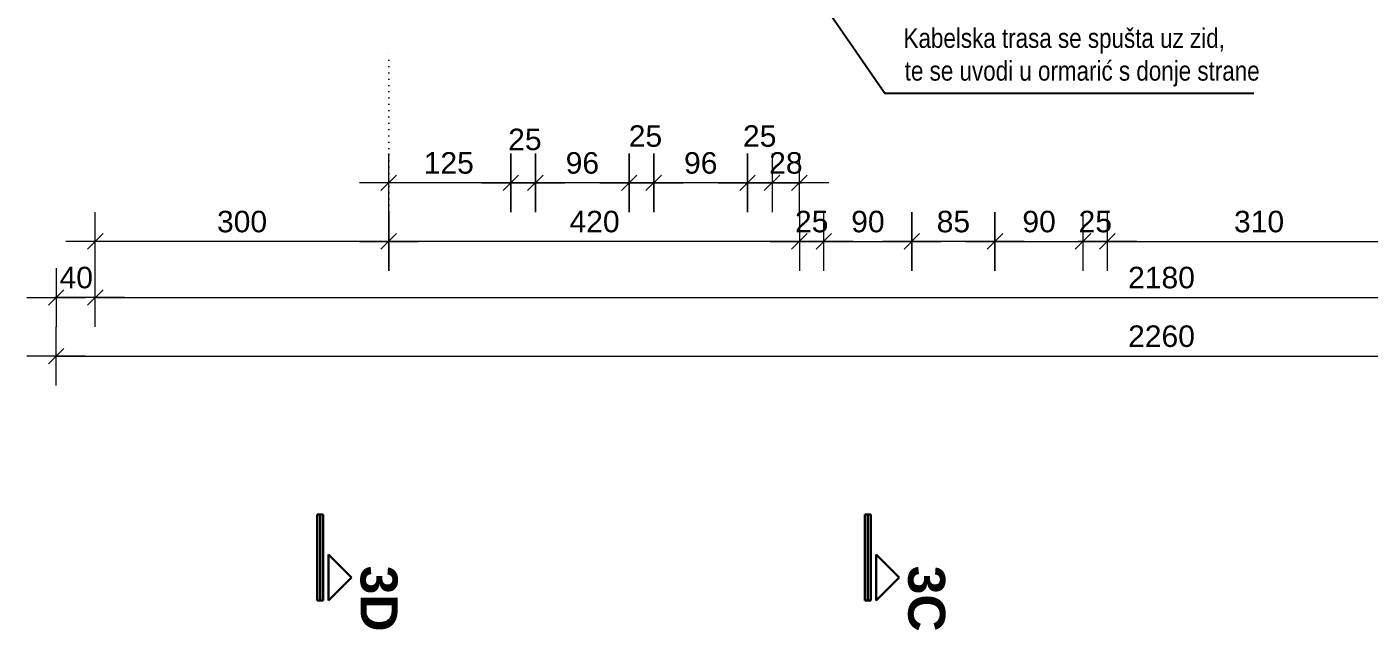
# Model space of a CAD drawing. Header units: millimetres. Extents: x 47998 to 491357, y 29487 to 305355.
# Drawn here: x 48766 to 50138, y 29487 to 30105 of the extents above; entities that cross this region are included whole.
import ezdxf

# ---------------------------------------------------------------- set-up
doc = ezdxf.new("R2010")
doc.units = ezdxf.units.MM
doc.linetypes.add('GP kota 28.53_PBS_arhitektura$0$DOT', pattern=[6.35, 0, -6.35])
doc.styles.add('GP kota 28.53_PBS_arhitektura$0$KOTE', font='arial.ttf')
doc.styles.add('GP kota 28.53_PBS_arhitektura$0$PRESJEK', font='arialbd.ttf', dxfattribs={"width": 0.7, "height": 75})
doc.styles.add('MtXpl_Arial_Narrow', font='ARIALN.TTF')

msp = doc.modelspace()

# ---------------------------------------------------------------- hatches: boundary and pattern name
at = {"linetype": 'Continuous', "lineweight": 30}
for points in [[(49062.7, 29517.8), (49065.7, 29517.8), (49065.7, 29605.6), (49062.7, 29605.6)], [(49068.6, 29605.6), (49065.7, 29605.6), (49065.7, 29517.8), (49068.6, 29517.8)], [(49622.7, 29517.8), (49625.7, 29517.8), (49625.7, 29605.6), (49622.7, 29605.6)], [(49628.6, 29605.6), (49625.7, 29605.6), (49625.7, 29517.8), (49628.6, 29517.8)]]:
    msp.add_hatch(color=5, dxfattribs=at).paths.add_polyline_path(points)

# ---------------------------------------------------------------- linework, layer by layer
at = {"color": 1, "linetype": 'Continuous', "lineweight": -3}
for p, q in [((49556.9, 30161.7, 0.1), (49643.2, 30037, 0.1)), ((49643.2, 30037, 0.1), (50020.4, 30037, 0.1))]:
    msp.add_line(p, q, dxfattribs=at)
at = {"color": 2, "linetype": 'GP kota 28.53_PBS_arhitektura$0$DOT', "lineweight": 20}
msp.add_line((49135.7, 29857.8), (49135.7, 30080), dxfattribs=at)
at = {"color": 2, "linetype": 'Continuous', "lineweight": 20}
for p, q in [((49135.7, 29915.1), (49135.7, 29975.1)), ((49260.7, 29915.1), (49260.7, 29975.1)), ((49260.7, 29975.1), (49260.7, 29915.1)), ((49285.7, 29915.1), (49285.7, 29975.1)), ((49285.7, 29975.1), (49285.7, 29915.1)), ((49381.7, 29915.1), (49381.7, 29975.1)), ((49381.7, 29975.1), (49381.7, 29915.1)), ((49406.7, 29915.1), (49406.7, 29975.1)), ((49406.7, 29975.1), (49406.7, 29915.1)), ((49502.7, 29915.1), (49502.7, 29975.1)), ((49502.7, 29975.1), (49502.7, 29915.1)), ((49527.7, 29975.1), (49527.7, 29915.1)), ((49527.7, 29975.1), (49527.7, 29915.1)), ((49555.7, 29915.1), (49555.7, 29975.1)), ((49143.6, 29953.1), (49127.7, 29937.2)), ((49268.6, 29953.1), (49252.7, 29937.2)), ((49252.7, 29937.2), (49268.6, 29953.1)), ((49293.6, 29953.1), (49277.7, 29937.2)), ((49277.7, 29937.2), (49293.6, 29953.1)), ((49389.6, 29953.1), (49373.7, 29937.2)), ((49373.7, 29937.2), (49389.6, 29953.1)), ((49414.6, 29953.1), (49398.7, 29937.2)), ((49398.7, 29937.2), (49414.6, 29953.1)), ((49510.6, 29953.1), (49494.7, 29937.2)), ((49494.7, 29937.2), (49510.6, 29953.1)), ((49519.7, 29937.2), (49535.6, 29953.1)), ((49519.7, 29937.2), (49535.6, 29953.1)), ((49563.6, 29953.1), (49547.7, 29937.2)), ((49165.7, 29945.1), (49105.7, 29945.1)), ((49259.9, 29945.1), (49136.4, 29945.1)), ((49290.7, 29945.1), (49230.7, 29945.1)), ((49230.7, 29945.1), (49290.7, 29945.1)), ((49315.7, 29945.1), (49255.7, 29945.1)), ((49255.7, 29945.1), (49315.7, 29945.1)), ((49284.9, 29945.1), (49261.4, 29945.1)), ((49380.9, 29945.1), (49286.4, 29945.1)), ((49411.7, 29945.1), (49351.7, 29945.1)), ((49351.7, 29945.1), (49411.7, 29945.1)), ((49436.7, 29945.1), (49376.7, 29945.1)), ((49376.7, 29945.1), (49436.7, 29945.1)), ((49405.9, 29945.1), (49382.4, 29945.1)), ((49501.9, 29945.1), (49407.4, 29945.1)), ((49532.7, 29945.1), (49472.7, 29945.1)), ((49472.7, 29945.1), (49532.7, 29945.1)), ((49497.7, 29945.1), (49557.7, 29945.1)), ((49497.7, 29945.1), (49557.7, 29945.1)), ((49526.9, 29945.1), (49503.4, 29945.1)), ((49585.7, 29945.1), (49525.7, 29945.1)), ((49526.9, 29945.1), (49526.2, 29945.1)), ((49527.7, 29945.1), (49555.7, 29945.1)), ((49556.4, 29945.1), (49557.2, 29945.1)), ((48835.7, 29855.1), (48835.7, 29915.1)), ((49135.7, 29855.1), (49135.7, 29915.1)), ((49135.7, 29915.1), (49135.7, 29855.1)), ((49555.7, 29915.1), (49555.7, 29855.1)), ((49555.7, 29915.1), (49555.7, 29855.1)), ((49580.7, 29855.1), (49580.7, 29915.1)), ((49580.7, 29855.1), (49580.7, 29915.1)), ((49670.7, 29855.1), (49670.7, 29915.1)), ((49670.7, 29915.1), (49670.7, 29855.1)), ((49755.7, 29915.1), (49755.7, 29855.1)), ((49755.7, 29855.1), (49755.7, 29915.1)), ((49845.7, 29915.1), (49845.7, 29855.1)), ((49845.7, 29915.1), (49845.7, 29855.1)), ((49870.7, 29855.1), (49870.7, 29915.1)), ((49870.7, 29855.1), (49870.7, 29915.1)), ((48865.7, 29885.1), (48805.7, 29885.1)), ((48843.6, 29893.1), (48827.7, 29877.2)), ((49134.9, 29885.1), (48836.4, 29885.1)), ((49165.7, 29885.1), (49105.7, 29885.1)), ((49105.7, 29885.1), (49165.7, 29885.1)), ((49143.6, 29893.1), (49127.7, 29877.2)), ((49127.7, 29877.2), (49143.6, 29893.1)), ((49554.9, 29885.1), (49136.4, 29885.1)), ((49525.7, 29885.1), (49585.7, 29885.1)), ((49525.7, 29885.1), (49585.7, 29885.1)), ((49547.7, 29877.2), (49563.6, 29893.1)), ((49547.7, 29877.2), (49563.6, 29893.1)), ((49610.7, 29885.1), (49550.7, 29885.1)), ((49610.7, 29885.1), (49550.7, 29885.1)), ((49554.9, 29885.1), (49554.2, 29885.1)), ((49580.7, 29885.1), (49555.7, 29885.1)), ((49588.6, 29893.1), (49572.7, 29877.2)), ((49588.6, 29893.1), (49572.7, 29877.2)), ((49581.4, 29885.1), (49582.2, 29885.1)), ((49581.4, 29885.1), (49669.9, 29885.1)), ((49700.7, 29885.1), (49640.7, 29885.1)), ((49640.7, 29885.1), (49700.7, 29885.1)), ((49678.6, 29893.1), (49662.7, 29877.2)), ((49662.7, 29877.2), (49678.6, 29893.1)), ((49754.9, 29885.1), (49671.4, 29885.1)), ((49725.7, 29885.1), (49785.7, 29885.1)), ((49785.7, 29885.1), (49725.7, 29885.1)), ((49747.7, 29877.2), (49763.6, 29893.1)), ((49763.6, 29893.1), (49747.7, 29877.2)), ((49756.4, 29885.1), (49844.9, 29885.1)), ((49815.7, 29885.1), (49875.7, 29885.1)), ((49815.7, 29885.1), (49875.7, 29885.1)), ((49837.7, 29877.2), (49853.6, 29893.1)), ((49837.7, 29877.2), (49853.6, 29893.1)), ((49900.7, 29885.1), (49840.7, 29885.1)), ((49900.7, 29885.1), (49840.7, 29885.1)), ((49844.9, 29885.1), (49844.2, 29885.1)), ((49845.7, 29885.1), (49870.7, 29885.1)), ((49878.6, 29893.1), (49862.7, 29877.2)), ((49878.6, 29893.1), (49862.7, 29877.2)), ((49871.4, 29885.1), (49872.2, 29885.1)), ((49871.4, 29885.1), (50179.9, 29885.1)), ((48795.7, 29857.8), (48795.7, 29797.8)), ((48835.7, 29797.8), (48835.7, 29857.8)), ((48835.7, 29797.8), (48835.7, 29857.8)), ((48787.7, 29819.8), (48803.6, 29835.7)), ((48843.6, 29835.7), (48827.7, 29819.8)), ((48843.6, 29835.7), (48827.7, 29819.8)), ((48765.7, 29827.8), (48825.7, 29827.8)), ((48794.9, 29827.8), (48794.2, 29827.8)), ((48835.7, 29827.8), (48795.7, 29827.8)), ((48865.7, 29827.8), (48805.7, 29827.8)), ((48865.7, 29827.8), (48805.7, 29827.8)), ((48836.4, 29827.8), (48837.2, 29827.8)), ((48836.4, 29827.8), (51014.9, 29827.8)), ((48795.7, 29737.8), (48795.7, 29797.8)), ((48803.6, 29775.7), (48787.7, 29759.8)), ((48825.7, 29767.8), (48765.7, 29767.8)), ((48796.4, 29767.8), (51054.9, 29767.8))]:
    msp.add_line(p, q, dxfattribs=at)
at = {"color": 5, "linetype": 'Continuous', "lineweight": 30}
for p, q in [((49068.6, 29605.6), (49062.7, 29605.6)), ((49062.7, 29605.6), (49062.7, 29517.8)), ((49065.7, 29605.6), (49065.7, 29517.8)), ((49068.6, 29605.6), (49068.6, 29517.8)), ((49628.6, 29605.6), (49622.7, 29605.6)), ((49622.7, 29605.6), (49622.7, 29517.8)), ((49625.7, 29605.6), (49625.7, 29517.8)), ((49628.6, 29605.6), (49628.6, 29517.8)), ((49097.8, 29541.3), (49074.2, 29564.8)), ((49074.2, 29564.8), (49074.2, 29517.8)), ((49657.8, 29541.3), (49634.2, 29564.8)), ((49634.2, 29564.8), (49634.2, 29517.8)), ((49097.8, 29541.3), (49074.2, 29517.8)), ((49657.8, 29541.3), (49634.2, 29517.8)), ((49068.6, 29517.8), (49062.7, 29517.8)), ((49628.6, 29517.8), (49622.7, 29517.8))]:
    msp.add_line(p, q, dxfattribs=at)

# ---------------------------------------------------------------- texts
at = {"color": 1, "linetype": 'Continuous', "lineweight": -3, "style": 'MtXpl_Arial_Narrow'}
for s, p in [('Kabelska trasa se spušta uz zid,', (49662.2, 30083.2, 0.1)), ('te se uvodi u ormari', (49663.4, 30049.7, 0.1)), ('ć s donje strane', (49864.6, 30049.7, 0.1))]:
    msp.add_text(s, height=20, dxfattribs=at).set_placement(p)
at = {"color": 2, "linetype": 'Continuous', "lineweight": 20, "style": 'GP kota 28.53_PBS_arhitektura$0$KOTE'}
for s, p in [('25', (49257.9, 29978.5)), ('25', (49381.2, 29982)), ('25', (49498, 29982)), ('125', (49171.5, 29954.5)), ('96', (49316.7, 29954.5)), ('96', (49437.7, 29954.5)), ('28', (49524.8, 29954.5)), ('300', (48960.1, 29894.5)), ('420', (49320.6, 29894.5)), ('25', (49551.2, 29894.5)), ('90', (49608.7, 29894.5)), ('85', (49696.1, 29894.5)), ('90', (49783.7, 29894.5)), ('25', (49841.2, 29894.5)), ('310', (50000.1, 29894.5)), ('40', (48799.1, 29837.2)), ('2180', (49891.8, 29837.2)), ('2260', (49891.8, 29777.2))]:
    msp.add_text(s, height=22, dxfattribs=at).set_placement(p)
at = {"color": 5, "linetype": 'Continuous', "lineweight": 30, "style": 'GP kota 28.53_PBS_arhitektura$0$PRESJEK', "width": 1}
for tag, p in [('3D', (49107, 29553.4)), ('3C', (49667, 29553.4))]:
    msp.add_attdef(tag, p, '', height=37.8, rotation=270, dxfattribs=at)

doc.saveas('drawing.dxf')
